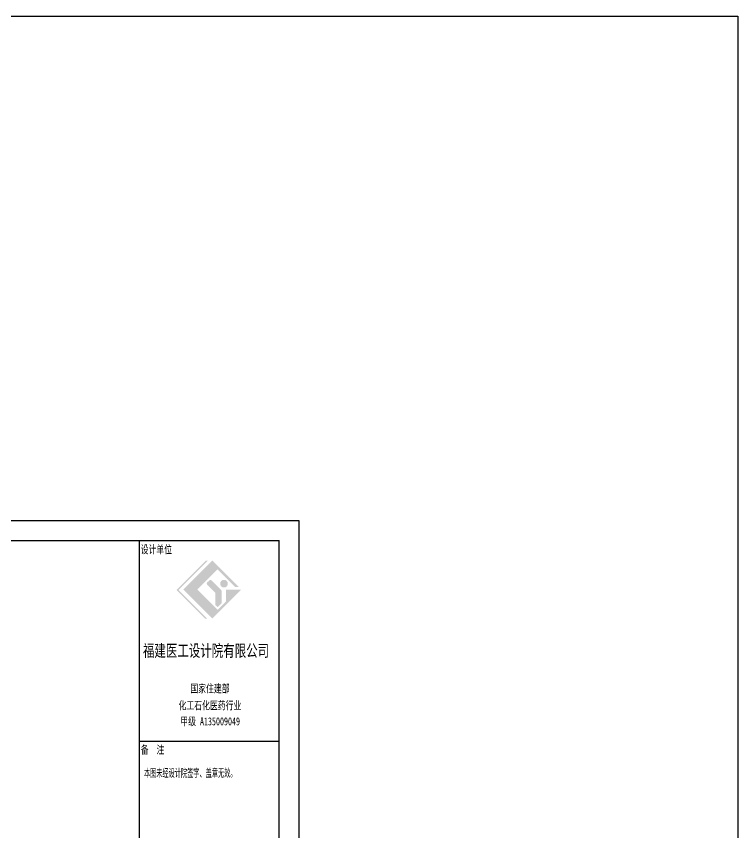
# Model space of a CAD drawing. Extents: x -472319 to -112444, y -516749 to -5704.
# Drawn here: x -148479 to -112444, y -46474 to -5704 of the extents above; entities that cross this region are included whole.
import ezdxf

# ---------------------------------------------------------------- set-up
doc = ezdxf.new("R2010")
doc.units = 0
doc.header["$LTSCALE"] = 100
doc.header["$MEASUREMENT"] = 0
for name, color, linetype in [('FRAME', 3, 'Continuous'), ('S_CL', 2, 'Continuous'), ('填充', 8, 'Continuous')]:
    doc.layers.add(name, color=color, linetype=linetype)
doc.styles.add('FRAME', font='simhei.ttf', dxfattribs={"width": 0.7})

# ---------------------------------------------------------------- blocks, each defined once
blk = doc.blocks.new('A$C20674F94')
at = {"layer": 'FRAME'}
h = blk.add_hatch(color=256, dxfattribs=at)
h.paths.add_polyline_path([(79018, 55975), (80027, 56984), (80908, 56102), (81088, 56102), (79765, 57425), (78315, 55975), (79765, 54525), (81215, 55975), (80439, 55975), (80439, 55379), (80027, 54966)], flags=0)
edge = h.paths.add_edge_path(flags=0)
edge.add_arc((79844, 55787), 69.1, 0, 45, ccw=False)
edge.add_line((79913, 55787), (79913, 55203))
edge.add_line((79913, 55203), (80030, 55087))
edge.add_line((80030, 55087), (80228, 55285))
edge.add_line((80228, 55285), (80228, 55896))
edge.add_arc((80159, 55896), 69.1, 360, 405)
edge.add_line((80208, 55945), (79714, 56438))
edge.add_arc((79666, 56390), 69.1, 45, 135)
edge.add_line((79617, 56438), (79502, 56324))
edge.add_arc((79551, 56275), 69.1, 135, 225)
edge.add_line((79502, 56226), (79893, 55836))
edge = h.paths.add_edge_path(flags=0)
edge.add_arc((80345, 56268), 192, 0, 180)
edge.add_arc((80345, 56268), 192, 180, 360)
h.paths.add_polyline_path([(79406, 54525), (79504, 54525), (78072, 55956), (79541, 57425), (79444, 57425), (77975, 55956)], flags=0)
for p, q in [((84100, 59400), (0, 59400)), ((84100, 0), (84100, 59400)), ((83100, 58400), (2500, 58400)), ((76100, 58400), (76100, 1000)), ((83100, 1000), (83100, 58400)), ((76100, 48400), (83100, 48400))]:
    blk.add_line(p, q, dxfattribs=at)
at = {"layer": 'FRAME', "const_width": 50}
for points in [[(2500, 58400), (83100, 58400), (83100, 1000), (2500, 1000), (2500, 58400)], [(76100, 58400), (76100, 1000)]]:
    blk.add_lwpolyline(points, dxfattribs=at)
at = {"layer": 'FRAME', "style": 'FRAME'}
for s, height, width, p in [('设计单位', 400, 0.7, (76183, 57778)), ('福建医工设计院有限公司', 600, 0.7, (76297, 52623)), ('国家住建部', 400, 0.7, (78665, 50829)), ('化工石化医药行业', 400, 0.7, (78075, 49987)), ('甲级 A135009049', 400, 0.7, (78162, 49193)), ('备  注', 400, 0.7, (76184, 47774)), ('本图未经设计院签字、盖章无效。', 400, 0.55, (76350, 46615))]:
    blk.add_text(s, height=height, dxfattribs=dict(at, width=width)).set_placement(p)

msp = doc.modelspace()

# ---------------------------------------------------------------- linework, layer by layer
at = {"layer": 'S_CL', "color": 7}
msp.add_lwpolyline([(-472319, -5703.5), (-112444, -5703.5), (-112444, -516749), (-472319, -516749)], close=True, dxfattribs=at)

# ---------------------------------------------------------------- block references
at = {"layer": '填充'}
msp.add_blockref('A$C20674F94', (-218450.5, -90306.5), dxfattribs=at)

doc.saveas('drawing.dxf')
